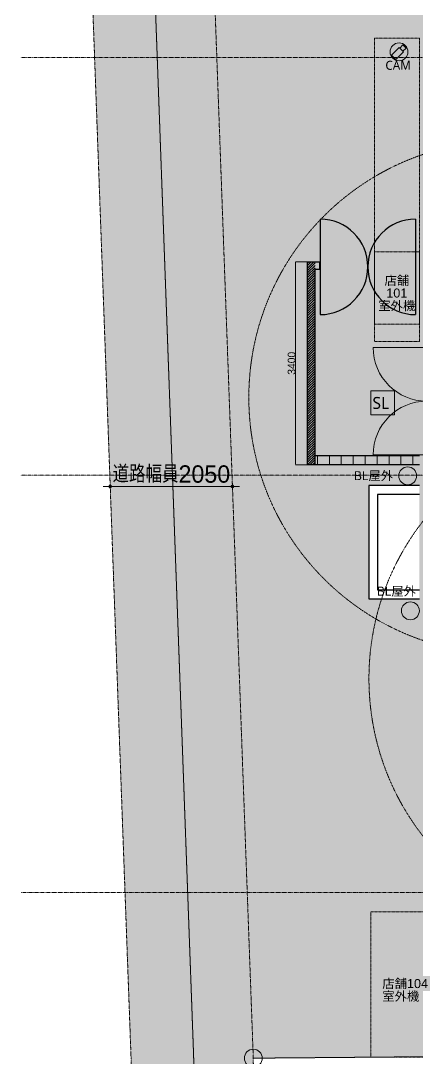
# Model space of a CAD drawing. Header units: millimetres. Extents: x -376000 to 292178, y -193032 to 188048.
# Drawn here: x -303576 to -296926, y 54072 to 71467 of the extents above; entities that cross this region are included whole.
import ezdxf

# ---------------------------------------------------------------- set-up
doc = ezdxf.new("R2010")
doc.units = ezdxf.units.MM
doc.header["$PDMODE"] = 1
doc.header["$PDSIZE"] = -2
for name, pattern in [('VW-01 短破線', [2.116125, 1.058062, -1.058062]), ('ラインタイプ-1', [2.116531, 1.058062, -1.058469]), ('ラインタイプ-1_', [2.116531, 1.058062, -1.058469]), ('ラインタイプ-6', [5.291531, 3.175, -1.058062, 0.352704, -0.705764]), ('一点鎖線', [9.144, 6.096, -0.762, 1.524, -0.762])]:
    doc.linetypes.add(name, pattern=pattern)
for name, color, linetype, lineweight, true_color in [('02_0.25', 1, 'Continuous', 25, 0xff0000), ('04_0.10', 7, 'Continuous', 9, 0x0099ff), ('06一点鎖線', 7, 'ラインタイプ-6', 9, 0x9999ff), ('08_ハッチ・色', 7, 'Continuous', 5, 0x888888)]:
    doc.layers.add(name, color=color, linetype=linetype, lineweight=lineweight, true_color=true_color)
for name, color, linetype, lineweight in [('02_既存平面-内部建具・サッシ', 7, 'Continuous', 18), ('07_文字・記号', 7, 'Continuous', 9), ('_セキュリティー (2D)', 7, 'Continuous', 5), ('_塗（エリア） (2D)', 7, 'Continuous', 5), ('_天井プロット (2D)', 7, 'Continuous', 5), ('_平面図(既存部) (2D)', 7, 'Continuous', 5), ('_平面図（新設） (2D)', 7, 'Continuous', 5), ('_文字・記号 (2D)', 7, 'Continuous', 5), ('_給排水ガス (2D)', 7, 'Continuous', 5), ('_解体部 (2D)', 7, 'Continuous', 5), ('寸法', 7, 'Continuous', 5)]:
    doc.layers.add(name, color=color, linetype=linetype, lineweight=lineweight)
doc.styles.add('Helvetica', font='')
doc.styles.add('Hiragino Kaku Gothic Pro W3', font='', dxfattribs={"bigfont": 'Hiragino Kaku Gothic Pro W3'})
doc.styles.add('Hiragino Sans W3', font='', dxfattribs={"bigfont": 'Hiragino Sans W3'})
doc.styles.add('Yu Gothic UI', font='Yu Gothic UI.ttf')
doc.styles.add('ＭＳ Ｐゴシック', font='MS PGothic.ttf')
doc.styles.get('Helvetica').set_extended_font_data('Helvetica')
doc.styles.get('Hiragino Kaku Gothic Pro W3').set_extended_font_data('Hiragino Kaku Gothic Pro W3')
doc.styles.get('Hiragino Sans W3').set_extended_font_data('Hiragino Sans W3')
doc.dimstyles.new('RGT', dxfattribs={"dimtxt": 161.781684, "dimasz": 0.999939, "dimexe": 0, "dimexo": 1, "dimgap": 0.5, "dimtad": 1, "dimdsep": 46, "dimtxsty": 'Hiragino Sans W3', "dimblk": 'DOT', "dimblk1": 'DOT', "dimblk2": 'DOT', "dimcen": 0, "dimazin": 0, "dimtfac": 1, "dimtix": 1, "dimtmove": 0, "dimatfit": 0, "dimldrblk": 'VW_FILLEDARROW', "dimfxl": 1, "dimfrac": 2, "dimtolj": 1, "dimarcsym": 0})
doc.dimstyles.new('建具表寸法', dxfattribs={"dimtxt": 161.781684, "dimasz": 0.199988, "dimexe": 0, "dimexo": 0.3, "dimgap": 0.005, "dimtad": 1, "dimdsep": 46, "dimtxsty": 'Hiragino Sans W3', "dimblk": 'DOT', "dimblk1": 'DOT', "dimblk2": 'DOT', "dimcen": 0, "dimazin": 0, "dimtfac": 1, "dimtix": 1, "dimtmove": 0, "dimatfit": 0, "dimldrblk": 'VW_FILLEDARROW', "dimfxl": 1, "dimfrac": 2, "dimtolj": 1, "dimarcsym": 0})

# ---------------------------------------------------------------- blocks, each defined once
blk = doc.blocks.new('給排水ガス (2D)')
at = {"layer": '07_文字・記号', "linetype": 'ラインタイプ-1', "flags": 128}
for points in [[(-297641, 67595), (-296891, 67595), (-296891, 66378), (-297641, 66378)], [(-297702, 56524), (-296502, 56524), (-296502, 54090), (-297702, 54090)]]:
    blk.add_lwpolyline(points, close=True, dxfattribs=at)
at = {"layer": '07_文字・記号', "char_height": 151.6, "line_spacing_factor": 0.839781, "style": 'Helvetica'}
for s, insert, attachment_point in [('店舗\\P101\\P室外機', (-297269, 67190), 2), ('店舗104\\P室外機', (-297512, 55400), 1)]:
    blk.add_mtext(s, dxfattribs=dict(at, insert=insert, attachment_point=attachment_point))
blk = doc.blocks.new('塗（エリア） (2D)')
at = {"layer": '08_ハッチ・色', "linetype": 'Continuous', "lineweight": 0, "true_color": 0xeac0a9, "transparency": 33554483}
blk.add_hatch(color=31, dxfattribs=at).paths.add_polyline_path([(-299550, 39061), (-299676, 54073), (-300375, 73245), (-290384, 72465), (-282426, 72432), (-260354, 72432), (-260354, 79432), (-271390, 79432), (-282397, 79432), (-290097, 79464), (-294963, 79844), (-299830, 80224), (-302425, 80224), (-302425, 73245), (-302076, 63659), (-301726, 54073), (-301600, 39061)])
blk.add_hatch(color=31, dxfattribs=at).paths.add_polyline_path([(-299550, 39061), (-299676, 54073), (-300375, 73245), (-290384, 72465), (-282426, 72432), (-260354, 72432), (-260354, 79432), (-271390, 79432), (-282397, 79432), (-290097, 79464), (-294963, 79844), (-299830, 80224), (-302425, 80224), (-302425, 73245), (-302076, 63659), (-301726, 54073), (-301600, 39061)])
at = {"layer": '08_ハッチ・色', "linetype": 'Continuous', "lineweight": 0}
h = blk.add_hatch(color=253, dxfattribs=at)
h.paths.add_polyline_path([(-300375, 73245), (-299676, 54073), (-296361, 54101), (-296361, 55554), (-296361, 56599), (-296816, 56599), (-296796, 72966)])
h.paths.add_polyline_path([(-296891, 61774), (-297741, 61774), (-297741, 63674), (-296891, 63674)])
blk = doc.blocks.new('平面図(既存部) (2D)')
at = {"layer": '02_0.25'}
for p, q in [((-296890.756, 63673.559), (-297740.756, 63673.559)), ((-297740.756, 63673.559), (-297740.756, 61773.559)), ((-296890.756, 63523.559), (-297590.756, 63523.559)), ((-297590.756, 63523.559), (-297590.756, 61923.559)), ((-297740.756, 61773.559), (-296890.756, 61773.559)), ((-297590.756, 61923.559), (-296890.756, 61923.559))]:
    blk.add_line(p, q, dxfattribs=at)
at = {"layer": '06一点鎖線', "color": 7, "lineweight": 9}
for p, q in [((-302425, 73245), (-301726, 54073)), ((-302425, 73245), (-301726, 54073)), ((-301726, 54073), (-301600.176, 39061.423)), ((-301726, 54073), (-301600.176, 39061.423))]:
    blk.add_line(p, q, dxfattribs=at)
at = {"layer": '06一点鎖線', "color": 252, "linetype": '一点鎖線', "lineweight": 5, "true_color": 0x888888}
blk.add_line((-301375.697, 73283.257), (-300676.16, 54096.533), dxfattribs=at)
blk.add_line((-301375.697, 73283.257), (-300676.16, 54096.533), dxfattribs=at)
at = {"layer": '06一点鎖線'}
for p, q in [((-259082.078, 70848.559), (-303576.26, 70848.559)), ((-259082.078, 70848.559), (-303576.26, 70848.559)), ((-259082.078, 63848.559), (-303576.26, 63848.559)), ((-259082.078, 63848.559), (-303576.26, 63848.559)), ((-259076.013, 56848.559), (-303570.195, 56848.559)), ((-259076.013, 56848.559), (-303570.195, 56848.559))]:
    blk.add_line(p, q, dxfattribs=at)
at = {"layer": '06一点鎖線', "color": 9, "linetype": '一点鎖線', "lineweight": 5, "true_color": 0xbbbbbb}
blk.add_line((-300676.16, 54096.533), (-300550.213, 39070.224), dxfattribs=at)
blk.add_line((-300676.16, 54096.533), (-300550.213, 39070.224), dxfattribs=at)
at = {"layer": '06一点鎖線', "color": 7, "lineweight": 9, "flags": 128}
for points in [[(-300375, 73245), (-290384, 72465), (-282426, 72432), (-260354.2, 72432), (-260336.5, 54384.5), (-262234, 54446), (-287208.5, 54177.5), (-299676, 54073)], [(-300375, 73245), (-290384, 72465), (-282426, 72432), (-260354.2, 72432), (-260336.5, 54384.5), (-262234, 54446), (-287208.5, 54177.5), (-299676, 54073)], [(-299676, 54073), (-299550.176, 39061.423), (-287208.5, 39061.423), (-287208.5, 54177.5)], [(-299676, 54073), (-299550.176, 39061.423), (-287208.5, 39061.423), (-287208.5, 54177.5)]]:
    blk.add_lwpolyline(points, close=True, dxfattribs=at)
at = {"layer": '06一点鎖線', "color": 7, "linetype": 'Continuous', "lineweight": 13}
blk.add_circle((-299676, 54073), 150, dxfattribs=at)
blk.add_circle((-299676, 54073), 150, dxfattribs=at)
blk = doc.blocks.new('_Dot')
at = {"color": 0, "linetype": 'ByBlock', "lineweight": -2}
blk.add_line((-0.5, 0), (-1, 0), dxfattribs=at)
at = {"color": 0, "linetype": 'ByBlock', "const_width": 0.5}
blk.add_lwpolyline([(-0.25, 0, 1), (0.25, 0, 1)], format="xyb", close=True, dxfattribs=at)
blk = doc.blocks.new('*D276')
at = {"layer": 'Defpoints', "color": 0}
for p in [(-298766, 67424), (-298966, 64024), (-298766, 64024)]:
    blk.add_point(p, dxfattribs=at)
at = {"layer": '寸法', "color": 0, "lineweight": -2}
for p, q in [((-298766, 67424), (-298966, 67424)), ((-298966, 67412), (-298966, 64036)), ((-298766, 64024), (-298966, 64024))]:
    blk.add_line(p, q, dxfattribs=at)
at = {"layer": '寸法', "color": 0, "lineweight": -2, "xscale": 11.999267578125, "yscale": 11.999267578125, "zscale": 11.999267578125}
for p, rotation in [((-298966, 67424), 90), ((-298966, 64024), 270)]:
    blk.add_blockref('_Dot', p, dxfattribs=dict(at, rotation=rotation))
at = {"layer": '寸法', "color": 0, "insert": (-299033, 65724), "char_height": 129.4, "attachment_point": 5, "rotation": 90, "style": 'Hiragino Kaku Gothic Pro W3'}
blk.add_mtext('\\A1;3400', dxfattribs=at)
blk = doc.blocks.new('VW_FILLEDARROW')
at = {"color": 0, "linetype": 'Continuous', "lineweight": 5, "transparency": 16777216, "flags": 128}
blk.add_lwpolyline([(-161.33, 43.23), (0, 0), (-161.33, -43.23)], close=True, dxfattribs=at)
blk = doc.blocks.new('グループ-700')
at = {"layer": '04_0.10'}
blk.add_line((-297666, 64189), (-296766, 64189), dxfattribs=at)
blk.add_arc((-296766, 64189), 900, 90, 180, dxfattribs=at)
blk = doc.blocks.new('グループ-701')
at = {"layer": '04_0.10'}
blk.add_line((-297666, 65989), (-296766, 65989), dxfattribs=at)
blk.add_arc((-296766, 65989), 900, 180, 270, dxfattribs=at)
blk = doc.blocks.new('グループ-702')
at = {"layer": '04_0.10'}
blk.add_line((-296766, 64189), (-296766, 65989), dxfattribs=at)
for name in ['グループ-701', 'グループ-700']:
    blk.add_blockref(name, (0, 0), dxfattribs=at)
blk = doc.blocks.new('平面図（新設） (2D)')
at = {"layer": '02_既存平面-内部建具・サッシ', "color": 150, "linetype": 'ラインタイプ-1_', "lineweight": 13, "true_color": 0x0099ff, "transparency": 33554687, "flags": 128}
blk.add_lwpolyline([(-297640.756, 71173.559), (-296890.756, 71173.559), (-296890.756, 66088.559), (-297640.756, 66088.559)], close=True, dxfattribs=at)
at = {"layer": '04_0.10'}
blk.add_blockref('グループ-702', (0, 0), dxfattribs=at)
blk = doc.blocks.new('天井プロット (2D)')
at = {"layer": '07_文字・記号', "color": 100, "linetype": 'VW-01 短破線', "true_color": 0x00ff3f}
for centre in [(-295451, 65151), (-293436, 60436)]:
    blk.add_circle(centre, 4300, dxfattribs=at)
at = {"layer": '07_文字・記号', "color": 160, "true_color": 0x0036e9}
for centre in [(-297086, 63837), (-297041, 61574)]:
    blk.add_circle(centre, 150, dxfattribs=at)
at = {"layer": '07_文字・記号', "color": 160, "true_color": 0x0036e9, "char_height": 150.8, "attachment_point": 1, "line_spacing_factor": 1.006498, "style": 'ＭＳ Ｐゴシック'}
for insert in [(-297986, 63915), (-297602, 61979)]:
    blk.add_mtext('BL屋外', dxfattribs=dict(at, insert=insert))
blk = doc.blocks.new('*D358')
at = {"layer": 'Defpoints', "color": 0}
for p in [(-302076, 63659), (-300026, 63659), (-300026, 63659)]:
    blk.add_point(p, dxfattribs=at)
at = {"layer": '寸法', "color": 0, "lineweight": -2}
for p, q in [((-302135, 63659), (-302195, 63659)), ((-302076, 63660), (-302076, 63659)), ((-302076, 63659), (-300026, 63659)), ((-300026, 63660), (-300026, 63659)), ((-299966, 63659), (-299906, 63659))]:
    blk.add_line(p, q, dxfattribs=at)
at = {"layer": '寸法', "color": 0, "lineweight": -2, "xscale": 59.99633789062499, "yscale": 59.99633789062499, "zscale": 59.99633789062499}
blk.add_blockref('_Dot', (-302076, 63659), dxfattribs=at)
at = {"layer": '寸法', "color": 0, "lineweight": -2, "xscale": 59.99633789062499, "yscale": 59.99633789062499, "zscale": 59.99633789062499, "rotation": 180}
blk.add_blockref('_Dot', (-300026, 63659), dxfattribs=at)
at = {"layer": '寸法', "color": 0, "insert": (-301050, 63865), "char_height": 291.21, "attachment_point": 5, "style": 'Hiragino Kaku Gothic Pro W3'}
blk.add_mtext('\\A1;道路幅員2050', dxfattribs=at)
blk = doc.blocks.new('*D395')
at = {"layer": 'Defpoints', "color": 0}
for p in [(-302076, 63659), (-300026, 63659), (-300026, 63659)]:
    blk.add_point(p, dxfattribs=at)
at = {"layer": '寸法', "color": 0, "lineweight": -2}
for p, q in [((-302135, 63659), (-302195, 63659)), ((-302076, 63660), (-302076, 63659)), ((-302076, 63659), (-300026, 63659)), ((-300026, 63660), (-300026, 63659)), ((-299966, 63659), (-299906, 63659))]:
    blk.add_line(p, q, dxfattribs=at)
at = {"layer": '寸法', "color": 0, "lineweight": -2, "xscale": 59.99633789062499, "yscale": 59.99633789062499, "zscale": 59.99633789062499}
blk.add_blockref('_Dot', (-302076, 63659), dxfattribs=at)
at = {"layer": '寸法', "color": 0, "lineweight": -2, "xscale": 59.99633789062499, "yscale": 59.99633789062499, "zscale": 59.99633789062499, "rotation": 180}
blk.add_blockref('_Dot', (-300026, 63659), dxfattribs=at)
at = {"layer": '寸法', "color": 0, "insert": (-301050, 63865), "char_height": 291.21, "attachment_point": 5, "style": 'Hiragino Kaku Gothic Pro W3'}
blk.add_mtext('\\A1;道路幅員2050', dxfattribs=at)
blk = doc.blocks.new('グループ-1467')
at = {"layer": '04_0.10', "linetype": 'Continuous', "lineweight": 0, "true_color": 0xffffcc}
blk.add_hatch(color=7, dxfattribs=at).paths.add_polyline_path([(-200, 200), (200, 200), (200, -200), (-200, -200)])
at = {"layer": '04_0.10', "color": 157, "true_color": 0x20618e, "flags": 128}
blk.add_lwpolyline([(-200, 200), (200, 200), (200, -200), (-200, -200)], close=True, dxfattribs=at)
at = {"layer": '04_0.10', "color": 7, "true_color": 0xffffcc}
blk.add_solid([(-173, -167), (173, -167), (-173, 167), (173, 167)], dxfattribs=at)
blk.add_solid([(-173, -167), (173, -167), (-173, 167), (173, 167)], dxfattribs=at)
at = {"layer": '04_0.10', "color": 157, "true_color": 0x20618e, "insert": (-173, 99), "char_height": 201, "attachment_point": 1, "line_spacing_factor": 1.007555, "style": 'Yu Gothic UI'}
blk.add_mtext('SL', dxfattribs=at)
blk = doc.blocks.new('SL錠')
at = {"layer": '04_0.10', "color": 157, "true_color": 0x20618e}
blk.add_blockref('グループ-1467', (0, 0), dxfattribs=at)
blk = doc.blocks.new('グループ-1468')
at = {"layer": '04_0.10', "linetype": 'Continuous', "lineweight": 0, "true_color": 0xafb9da}
h = blk.add_hatch(color=9, dxfattribs=at)
edge = h.paths.add_edge_path()
edge.add_arc((0, 96), 150, 0, 360)
at = {"layer": '04_0.10', "color": 7, "lineweight": 13, "flags": 128}
for points in [[(66, 106), (13, 159), (66, 212), (119, 159)], [(-53, -30), (-124, 41), (4, 168), (74, 97)]]:
    blk.add_lwpolyline(points, close=True, dxfattribs=at)
at = {"layer": '04_0.10', "color": 7, "lineweight": 13}
blk.add_circle((0, 96), 150, dxfattribs=at)
blk = doc.blocks.new('防犯カメラ')
at = {"layer": '04_0.10'}
blk.add_blockref('グループ-1468', (0, 0), dxfattribs=at)
at = {"layer": '04_0.10', "color": 7, "insert": (-229, -130), "char_height": 150.8, "attachment_point": 4, "line_spacing_factor": 1.006498, "style": 'Yu Gothic UI'}
blk.add_mtext('CAM', dxfattribs=at)
blk = doc.blocks.new('セキュリティー (2D)')
at = {"layer": '04_0.10'}
blk.add_blockref('防犯カメラ', (-297232, 70849), dxfattribs=at)
at = {"layer": '04_0.10', "color": 7}
blk.add_blockref('SL錠', (-297505, 65060), dxfattribs=at)
blk = doc.blocks.new('解体部 (2D)')
at = {"layer": '08_ハッチ・色', "linetype": 'Continuous', "lineweight": 5}
h = blk.add_hatch(dxfattribs=at)
h.set_pattern_fill('デフォルトハッチング-1', style=0, pattern_type=2)
h.set_pattern_definition([(45, (47.625, -79.375), (47.451041, 7.238696), [])])
h.paths.add_polyline_path([(-298640.756, 64023.559), (-298765.756, 64023.559), (-298765.756, 67423.559), (-298640.756, 67423.559)])
at = {"layer": '08_ハッチ・色', "linetype": 'Continuous', "lineweight": 5, "true_color": 0x888888, "transparency": 33554687}
h = blk.add_hatch(dxfattribs=at)
h.set_pattern_fill('200角タイル', color=252, style=0, pattern_type=2)
h.set_pattern_definition([(0, (0, 0), (1e-14, 200), []), (90, (8e-15, 133.33), (200, 0), [])])
h.paths.add_polyline_path([(-296890.756, 64023.559), (-298640.756, 64023.559), (-298640.756, 64173.559), (-296890.756, 64173.559)])
at = {"layer": '02_0.25'}
for p, q in [((-298555, 68140), (-298555, 66540)), ((-296955, 68140), (-296955, 66540)), ((-298765.756, 64023.559), (-298765.756, 67423.559)), ((-298765.756, 67423.559), (-298565.756, 67423.559)), ((-298565.756, 67423.559), (-298565.756, 67298.559)), ((-298640.756, 64023.559), (-298640.756, 67298.559)), ((-298565.756, 67298.559), (-298640.756, 67298.559)), ((-298640.756, 64023.559), (-298765.756, 64023.559)), ((-296890.756, 64173.559), (-298640.756, 64173.559)), ((-298640.756, 64023.559), (-298640.756, 64173.559)), ((-296890.756, 64023.559), (-298640.756, 64023.559))]:
    blk.add_line(p, q, dxfattribs=at)
for centre, start, end in [((-298555, 67340), 270, 90), ((-296955, 67340), 90, 270)]:
    blk.add_arc(centre, 800, start, end, dxfattribs=at)
at = {"layer": '寸法'}
dim = blk.add_linear_dim(base=(-298965.756, 64023.559), p1=(-298765.756, 67423.559), p2=(-298765.756, 64023.559), angle=270, dimstyle='建具表寸法', override={"dimtxt": 129.425347, "dimasz": 11.999268, "dimgap": 0.3, "dimpost": '<>', "dimtxsty": 'Hiragino Kaku Gothic Pro W3', "dimtmove": 2}, dxfattribs=at)
dim.commit()
dim.dimension.update_dxf_attribs({"geometry": '*D276', "text_midpoint": (-299032.88, 65723.559)})
blk = doc.blocks.new('文字・記号 (2D)')
at = {"layer": '寸法'}
for picture in ['*D358', '*D395']:
    dim = blk.add_linear_dim(base=(-300025.5, 63659), p1=(-302075.5, 63659), p2=(-300025.5, 63659), dimstyle='RGT', override={"dimtxt": 291.207031, "dimasz": 59.996338, "dimgap": 30, "dimpost": '道路幅員<>', "dimtxsty": 'Hiragino Kaku Gothic Pro W3', "dimtmove": 2}, dxfattribs=at)
    dim.commit()
    dim.dimension.update_dxf_attribs({"geometry": picture, "text_midpoint": (-301050.5, 63865.207)})

msp = doc.modelspace()

# ---------------------------------------------------------------- block references
at = {"layer": '_塗（エリア） (2D)'}
msp.add_blockref('塗（エリア） (2D)', (0, 0), dxfattribs=at)
at = {"layer": '_給排水ガス (2D)'}
msp.add_blockref('給排水ガス (2D)', (0, 0), dxfattribs=at)

# ---------------------------------------------------------------- next in the draw order: block references
at = {"layer": '_平面図(既存部) (2D)'}
msp.add_blockref('平面図(既存部) (2D)', (0, 0), dxfattribs=at)

# ---------------------------------------------------------------- next in the draw order: block references
at = {"layer": '_解体部 (2D)'}
msp.add_blockref('解体部 (2D)', (0, 0), dxfattribs=at)

# ---------------------------------------------------------------- next in the draw order: block references
at = {"layer": '_平面図（新設） (2D)'}
msp.add_blockref('平面図（新設） (2D)', (0, 0), dxfattribs=at)

# ---------------------------------------------------------------- next in the draw order: block references
at = {"layer": '_天井プロット (2D)'}
msp.add_blockref('天井プロット (2D)', (0, 0), dxfattribs=at)

# ---------------------------------------------------------------- next in the draw order: block references
at = {"layer": '_文字・記号 (2D)'}
msp.add_blockref('文字・記号 (2D)', (0, 0), dxfattribs=at)

# ---------------------------------------------------------------- next in the draw order: block references
at = {"layer": '_セキュリティー (2D)'}
msp.add_blockref('セキュリティー (2D)', (0, 0), dxfattribs=at)

doc.saveas('drawing.dxf')
